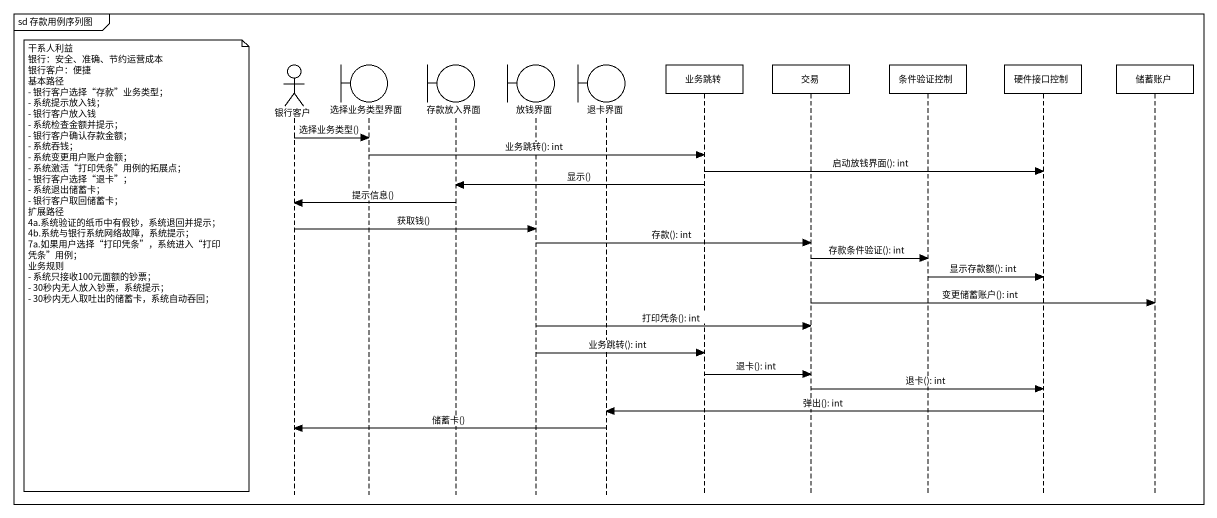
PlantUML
@startuml
mainframe sd 存款用例序列图
hide footbox
actor 银行客户
boundary 选择业务类型界面
boundary 存款放入界面
boundary 放钱界面
boundary 退卡界面
participant 业务跳转
participant 交易
participant 条件验证控制
participant 硬件接口控制
participant 储蓄账户

银行客户 -> 选择业务类型界面 : 选择业务类型()
选择业务类型界面 -> 业务跳转 : 业务跳转(): int
业务跳转 -> 硬件接口控制 : 启动放钱界面(): int
业务跳转 -> 存款放入界面 : 显示()
存款放入界面 -> 银行客户 : 提示信息()
银行客户 -> 放钱界面 : 获取钱()
放钱界面 -> 交易 : 存款(): int
交易 -> 条件验证控制 : 存款条件验证(): int
note left of 银行客户
  干系人利益
  银行：安全、准确、节约运营成本
  银行客户：便捷
  基本路径
  - 银行客户选择“存款”业务类型；
  - 系统提示放入钱；
  - 银行客户放入钱
  - 系统检查金额并提示；
  - 银行客户确认存款金额；
  - 系统吞钱；
  - 系统变更用户账户金额；
  - 系统激活“打印凭条”用例的拓展点；
  - 银行客户选择“退卡”；
  - 系统退出储蓄卡；
  - 银行客户取回储蓄卡；
  扩展路径
  4a.系统验证的纸币中有假钞，系统退回并提示；
  4b.系统与银行系统网络故障，系统提示；
  7a.如果用户选择“打印凭条”，系统进入“打印凭条”用例；
  业务规则
  - 系统只接收100元面额的钞票；
  - 30秒内无人放入钞票，系统提示；
  - 30秒内无人取吐出的储蓄卡，系统自动吞回；
end note
条件验证控制 -> 硬件接口控制 : 显示存款额(): int
交易 -> 储蓄账户 : 变更储蓄账户(): int
放钱界面 -> 交易 : 打印凭条(): int
放钱界面 -> 业务跳转 : 业务跳转(): int
业务跳转 -> 交易 : 退卡(): int
交易 -> 硬件接口控制 : 退卡(): int
硬件接口控制 -> 退卡界面 : 弹出(): int
退卡界面 -> 银行客户 : 储蓄卡()
@enduml
